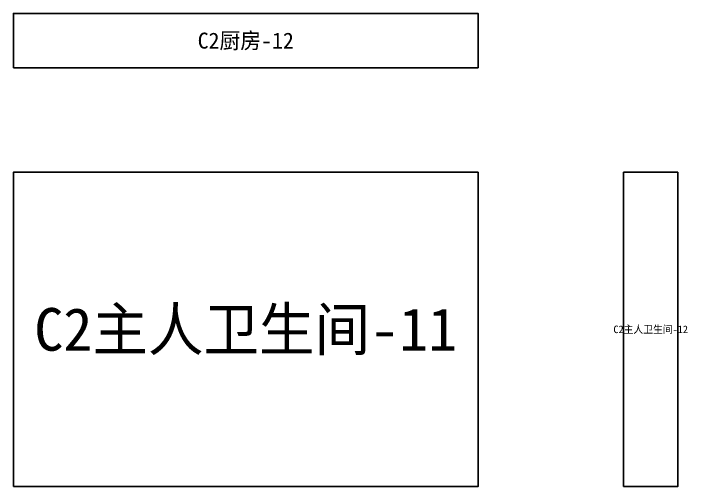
# Model space of a CAD drawing. Header units: inches. Extents: x 44145 to 132907, y -98283 to 21892.
# Drawn here: x 80501 to 81763, y -53754 to -52868 of the extents above; entities that cross this region are included whole.
import ezdxf
from ezdxf.enums import TextEntityAlignment as Align

# ---------------------------------------------------------------- set-up
doc = ezdxf.new("R2010")
doc.units = ezdxf.units.IN
doc.layers.add('NUMBERS', color=7, linetype='Continuous')
doc.layers.add('OUTER', color=7, linetype='Continuous')

msp = doc.modelspace()

# ---------------------------------------------------------------- linework, layer by layer
at = {"layer": 'OUTER'}
for points in [[(80500.8, -52969.2), (81370.8, -52969.2), (81370.8, -52867.6), (80500.8, -52867.6), (80500.8, -52969.2)], [(80500.8, -53754), (81370.8, -53754), (81370.8, -53165.1), (80500.8, -53165.1), (80500.8, -53754)], [(81643.3, -53754), (81744.9, -53754), (81744.9, -53165.1), (81643.3, -53165.1), (81643.3, -53754)]]:
    msp.add_lwpolyline(points, dxfattribs=at)

# ---------------------------------------------------------------- texts
at = {"layer": 'NUMBERS'}
for s, height, p in [('C2厨房-12', 30, (80935.8, -52918.4)), ('C2主人卫生间-11', 80, (80935.8, -53459.5)), ('C2主人卫生间-12', 14.11, (81694.1, -53459.5))]:
    msp.add_text(s, height=height, dxfattribs=at).set_placement(p, align=Align.MIDDLE_CENTER)

doc.saveas('drawing.dxf')
